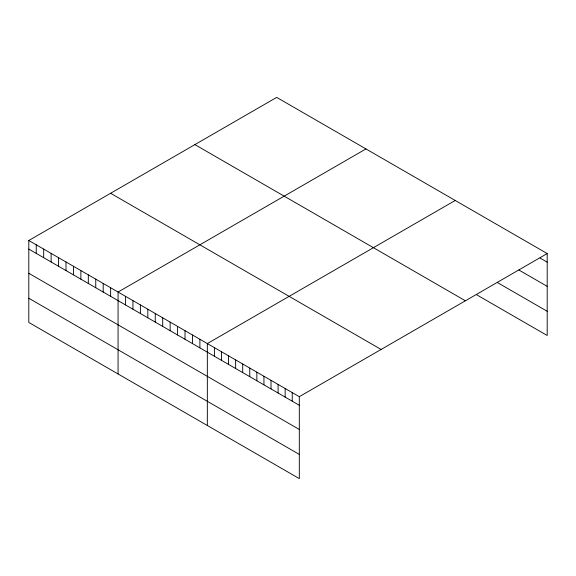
<?xml version="1.0" encoding="UTF-8"?>
<svg xmlns="http://www.w3.org/2000/svg" width="576" height="576" viewBox="0 0 576 576"><rect width="100%" height="100%" fill="white"/><g stroke="black" fill="none" stroke-linecap="round" stroke-linejoin="round"><path stroke-width="0.86" d="M28.8 240.502L299.311 396.677L299.311 478.613L28.8 322.438L28.8 240.502L276.689 97.387L547.2 253.562L547.2 335.498L476.453 294.653M365.962 148.925L118.066 292.039L118.066 373.975M455.227 200.462L207.338 343.577L207.338 425.513M299.311 396.677L547.2 253.562M540.122 258.07L547.2 262.152M518.904 270.014L547.2 286.358M497.678 282.701L547.2 311.292M194.89 144.612L465.394 300.787M110.606 193.277L381.11 349.452M28.8 249.091L299.311 405.274M28.8 273.298L299.311 429.473M28.8 298.238L299.311 454.414M292.234 392.594L292.234 401.184M285.156 388.512L285.156 397.102M278.086 384.43L278.086 393.019M271.008 380.34L271.008 388.93M263.938 376.258L263.938 384.847M256.86 372.175L256.86 380.765M249.782 368.086L249.782 376.675M242.712 364.003L242.712 372.593M235.634 359.921L235.634 368.51M228.557 355.831L228.557 364.428M221.486 351.749L221.486 360.338M214.409 347.666L214.409 356.256M199.894 339.286L199.894 347.875M192.456 334.987L192.456 343.584M185.018 330.696L185.018 339.286M177.581 326.398L177.581 334.994M170.143 322.106L170.143 330.696M162.698 317.808L162.698 326.405M155.261 313.517L155.261 322.106M147.823 309.218L147.823 317.815M140.386 304.927L140.386 313.517M132.948 300.629L132.948 309.226M125.503 296.338L125.503 304.927M110.628 287.748L110.628 296.338M103.19 283.45L103.19 292.039M95.753 279.158L95.753 287.748M88.315 274.86L88.315 283.45M80.87 270.569L80.87 279.158M73.433 266.27L73.433 274.86M65.995 261.979L65.995 270.569M58.558 257.681L58.558 266.27M51.12 253.39L51.12 261.979M43.675 249.091L43.675 257.681M36.238 244.8L36.238 253.39"/></g></svg>
